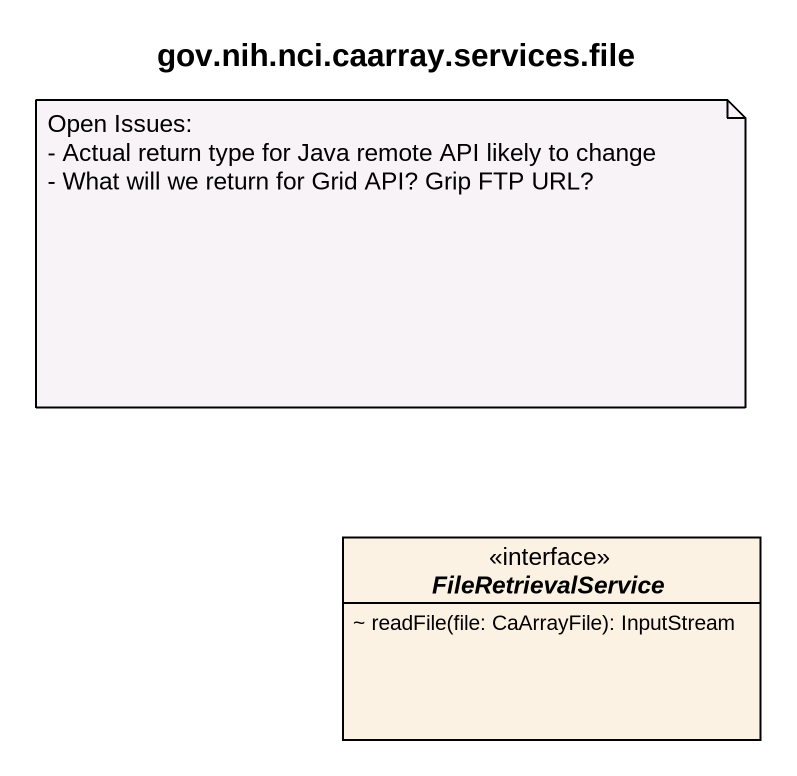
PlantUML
@startuml
title gov.nih.nci.caarray.services.file
hide circle
hide empty members
skinparam classAttributeIconSize 0
interface FileRetrievalService <<interface>> {
  ~ readFile(file: CaArrayFile): InputStream
}
note as N1
  Open Issues:
  - Actual return type for Java remote API likely to change
  - What will we return for Grid API? Grip FTP URL?
end note
@enduml
